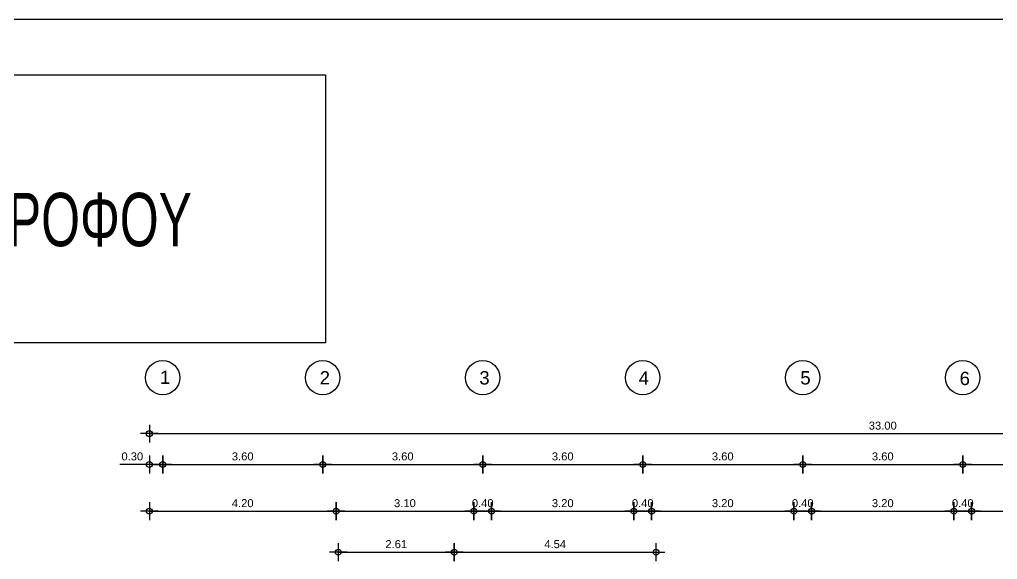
# Model space of a CAD drawing. Header units: metres. Extents: x -11 to 85, y -301 to 135.
# Drawn here: x 11.85 to 33.85, y 46.25 to 58.4 of the extents above; entities that cross this region are included whole.
import ezdxf

# ---------------------------------------------------------------- set-up
doc = ezdxf.new("R2010")
doc.units = ezdxf.units.M
doc.header["$LTSCALE"] = 0.036
doc.header["$PDMODE"] = 2
for name, color, linetype in [('arxitek corofos', 252, 'Continuous'), ('BORDER', 5, 'Continuous'), ('DIMBLK', 252, 'Continuous'), ('LAYER-ON', 4, 'Continuous'), ('NOTES', 3, 'Continuous')]:
    doc.layers.add(name, color=color, linetype=linetype)
doc.styles.add('COMU-N', font='arial.ttf')
doc.styles.add('outu-c', font='ugoutl-s.shx', dxfattribs={"width": 0.7})
doc.styles.get("Standard").update_dxf_attribs({"font": 'arial.ttf'})
doc.dimstyles.new('CADWDOT', dxfattribs={"dimscale": 0.1, "dimtxt": 1.8, "dimasz": 0.08, "dimexe": 2, "dimexo": 0, "dimgap": 0.09, "dimtad": 0, "dimrnd": 0.001, "dimzin": 0, "dimdsep": 46, "dimtxsty": 'Standard', "dimblk1": 'ARTDIM', "dimblk2": 'ARTDIM', "dimsah": 1, "dimcen": 0.09, "dimdle": 0.05, "dimse1": 1, "dimse2": 1, "dimadec": 0, "dimazin": 0, "dimtfac": 1, "dimtmove": 0, "dimatfit": 3, "dimldrblk": 'ARTDIM', "dimfxl": 2, "dimtvp": 0.9999, "dimtolj": 1, "dimtzin": 0, "dimarcsym": 0})

# ---------------------------------------------------------------- blocks, each defined once
blk = doc.blocks.new('art103')
at = {"layer": 'BORDER'}
blk.add_line((20.75, 14.6), (0.25, 14.6), dxfattribs=at)
blk = doc.blocks.new('ARTDIM')
at = {"layer": 'DIMBLK'}
for p, q in [((-24.9975, 0), (24.9975, 0)), ((0, -24.9975), (0, 24.9975))]:
    blk.add_line(p, q, dxfattribs=at)
blk.add_circle((0, 0), 8.25, dxfattribs=at)
blk = doc.blocks.new('*D305')
at = {"layer": 'arxitek corofos', "color": 0, "lineweight": -2}
blk.add_line((15.082, 48.391), (18.666, 48.391), dxfattribs=at)
at = {"layer": 'Defpoints', "color": 0, "transparency": 16777216}
for p in [(15.074, 51.669), (18.674, 51.669), (18.674, 48.391)]:
    blk.add_point(p, dxfattribs=at)
at = {"layer": 'arxitek corofos', "color": 0, "lineweight": -2, "xscale": 0.008, "yscale": 0.008, "zscale": 0.008, "rotation": 180}
blk.add_blockref('ARTDIM', (15.074, 48.391), dxfattribs=at)
at = {"layer": 'arxitek corofos', "color": 0, "lineweight": -2, "xscale": 0.008, "yscale": 0.008, "zscale": 0.008}
blk.add_blockref('ARTDIM', (18.674, 48.391), dxfattribs=at)
at = {"layer": 'arxitek corofos', "color": 0, "insert": (16.874, 48.571), "char_height": 0.18, "attachment_point": 5}
blk.add_mtext('\\A1;3.60', dxfattribs=at)
blk = doc.blocks.new('*D306')
at = {"layer": 'arxitek corofos', "color": 0, "lineweight": -2}
blk.add_line((18.682, 48.391), (22.266, 48.391), dxfattribs=at)
at = {"layer": 'Defpoints', "color": 0, "transparency": 16777216}
for p in [(18.674, 51.669), (22.274, 51.669), (22.274, 48.391)]:
    blk.add_point(p, dxfattribs=at)
at = {"layer": 'arxitek corofos', "color": 0, "lineweight": -2, "xscale": 0.008, "yscale": 0.008, "zscale": 0.008, "rotation": 180}
blk.add_blockref('ARTDIM', (18.674, 48.391), dxfattribs=at)
at = {"layer": 'arxitek corofos', "color": 0, "lineweight": -2, "xscale": 0.008, "yscale": 0.008, "zscale": 0.008}
blk.add_blockref('ARTDIM', (22.274, 48.391), dxfattribs=at)
at = {"layer": 'arxitek corofos', "color": 0, "insert": (20.474, 48.571), "char_height": 0.18, "attachment_point": 5}
blk.add_mtext('\\A1;3.60', dxfattribs=at)
blk = doc.blocks.new('*D307')
at = {"layer": 'arxitek corofos', "color": 0, "lineweight": -2}
blk.add_line((22.282, 48.391), (25.866, 48.391), dxfattribs=at)
at = {"layer": 'Defpoints', "color": 0, "transparency": 16777216}
for p in [(22.274, 51.669), (25.874, 48.391), (25.874, 48.391)]:
    blk.add_point(p, dxfattribs=at)
at = {"layer": 'arxitek corofos', "color": 0, "lineweight": -2, "xscale": 0.008, "yscale": 0.008, "zscale": 0.008, "rotation": 180}
blk.add_blockref('ARTDIM', (22.274, 48.391), dxfattribs=at)
at = {"layer": 'arxitek corofos', "color": 0, "lineweight": -2, "xscale": 0.008, "yscale": 0.008, "zscale": 0.008}
blk.add_blockref('ARTDIM', (25.874, 48.391), dxfattribs=at)
at = {"layer": 'arxitek corofos', "color": 0, "insert": (24.074, 48.571), "char_height": 0.18, "attachment_point": 5}
blk.add_mtext('\\A1;3.60', dxfattribs=at)
blk = doc.blocks.new('*D308')
at = {"layer": 'arxitek corofos', "color": 0, "lineweight": -2}
blk.add_line((25.882, 48.391), (29.466, 48.391), dxfattribs=at)
at = {"layer": 'Defpoints', "color": 0, "transparency": 16777216}
for p in [(29.474, 51.669), (25.874, 48.391), (29.474, 48.391)]:
    blk.add_point(p, dxfattribs=at)
at = {"layer": 'arxitek corofos', "color": 0, "lineweight": -2, "xscale": 0.008, "yscale": 0.008, "zscale": 0.008, "rotation": 180}
blk.add_blockref('ARTDIM', (25.874, 48.391), dxfattribs=at)
at = {"layer": 'arxitek corofos', "color": 0, "lineweight": -2, "xscale": 0.008, "yscale": 0.008, "zscale": 0.008}
blk.add_blockref('ARTDIM', (29.474, 48.391), dxfattribs=at)
at = {"layer": 'arxitek corofos', "color": 0, "insert": (27.674, 48.571), "char_height": 0.18, "attachment_point": 5}
blk.add_mtext('\\A1;3.60', dxfattribs=at)
blk = doc.blocks.new('*D309')
at = {"layer": 'arxitek corofos', "color": 0, "lineweight": -2}
blk.add_line((29.482, 48.391), (33.066, 48.391), dxfattribs=at)
at = {"layer": 'Defpoints', "color": 0, "transparency": 16777216}
for p in [(29.474, 51.669), (33.074, 51.669), (33.074, 48.391)]:
    blk.add_point(p, dxfattribs=at)
at = {"layer": 'arxitek corofos', "color": 0, "lineweight": -2, "xscale": 0.008, "yscale": 0.008, "zscale": 0.008, "rotation": 180}
blk.add_blockref('ARTDIM', (29.474, 48.391), dxfattribs=at)
at = {"layer": 'arxitek corofos', "color": 0, "lineweight": -2, "xscale": 0.008, "yscale": 0.008, "zscale": 0.008}
blk.add_blockref('ARTDIM', (33.074, 48.391), dxfattribs=at)
at = {"layer": 'arxitek corofos', "color": 0, "insert": (31.274, 48.571), "char_height": 0.18, "attachment_point": 5}
blk.add_mtext('\\A1;3.60', dxfattribs=at)
blk = doc.blocks.new('*D310')
at = {"layer": 'arxitek corofos', "color": 0, "lineweight": -2}
blk.add_line((33.082, 48.391), (36.666, 48.391), dxfattribs=at)
at = {"layer": 'Defpoints', "color": 0, "transparency": 16777216}
for p in [(33.074, 51.669), (36.674, 51.669), (36.674, 48.391)]:
    blk.add_point(p, dxfattribs=at)
at = {"layer": 'arxitek corofos', "color": 0, "lineweight": -2, "xscale": 0.008, "yscale": 0.008, "zscale": 0.008, "rotation": 180}
blk.add_blockref('ARTDIM', (33.074, 48.391), dxfattribs=at)
at = {"layer": 'arxitek corofos', "color": 0, "lineweight": -2, "xscale": 0.008, "yscale": 0.008, "zscale": 0.008}
blk.add_blockref('ARTDIM', (36.674, 48.391), dxfattribs=at)
at = {"layer": 'arxitek corofos', "color": 0, "insert": (34.874, 48.571), "char_height": 0.18, "attachment_point": 5}
blk.add_mtext('\\A1;3.60', dxfattribs=at)
blk = doc.blocks.new('*D315')
at = {"layer": 'arxitek corofos', "color": 0, "lineweight": -2}
for p, q in [((14.774, 48.391), (14.106, 48.391)), ((15.066, 48.391), (14.782, 48.391))]:
    blk.add_line(p, q, dxfattribs=at)
at = {"layer": 'Defpoints', "color": 0, "transparency": 16777216}
for p in [(14.774, 48.391), (15.074, 48.391), (14.774, 46.261)]:
    blk.add_point(p, dxfattribs=at)
at = {"layer": 'arxitek corofos', "color": 0, "lineweight": -2, "xscale": 0.008, "yscale": 0.008, "zscale": 0.008, "rotation": 180}
blk.add_blockref('ARTDIM', (14.774, 48.391), dxfattribs=at)
at = {"layer": 'arxitek corofos', "color": 0, "lineweight": -2, "xscale": 0.008, "yscale": 0.008, "zscale": 0.008}
blk.add_blockref('ARTDIM', (15.074, 48.391), dxfattribs=at)
at = {"layer": 'arxitek corofos', "color": 0, "insert": (14.39, 48.571), "char_height": 0.18, "attachment_point": 5}
blk.add_mtext('\\A1;0.30', dxfattribs=at)
blk = doc.blocks.new('*D316')
at = {"layer": 'arxitek corofos', "color": 0, "lineweight": -2}
blk.add_line((14.782, 49.084), (47.766, 49.084), dxfattribs=at)
at = {"layer": 'Defpoints', "color": 0, "transparency": 16777216}
for p in [(47.774, 49.084), (14.774, 47.902), (47.774, 47.902)]:
    blk.add_point(p, dxfattribs=at)
at = {"layer": 'arxitek corofos', "color": 0, "lineweight": -2, "xscale": 0.008, "yscale": 0.008, "zscale": 0.008, "rotation": 180}
blk.add_blockref('ARTDIM', (14.774, 49.084), dxfattribs=at)
at = {"layer": 'arxitek corofos', "color": 0, "lineweight": -2, "xscale": 0.008, "yscale": 0.008, "zscale": 0.008}
blk.add_blockref('ARTDIM', (47.774, 49.084), dxfattribs=at)
at = {"layer": 'arxitek corofos', "color": 0, "insert": (31.274, 49.264), "char_height": 0.18, "attachment_point": 5}
blk.add_mtext('\\A1;33.00', dxfattribs=at)
blk = doc.blocks.new('*D317')
at = {"layer": 'arxitek corofos', "color": 0, "lineweight": -2}
blk.add_line((14.782, 47.339), (18.966, 47.339), dxfattribs=at)
at = {"layer": 'Defpoints', "color": 0, "transparency": 16777216}
for p in [(18.974, 47.339), (14.774, 46.261), (18.974, 46.261)]:
    blk.add_point(p, dxfattribs=at)
at = {"layer": 'arxitek corofos', "color": 0, "lineweight": -2, "xscale": 0.008, "yscale": 0.008, "zscale": 0.008, "rotation": 180}
blk.add_blockref('ARTDIM', (14.774, 47.339), dxfattribs=at)
at = {"layer": 'arxitek corofos', "color": 0, "lineweight": -2, "xscale": 0.008, "yscale": 0.008, "zscale": 0.008}
blk.add_blockref('ARTDIM', (18.974, 47.339), dxfattribs=at)
at = {"layer": 'arxitek corofos', "color": 0, "insert": (16.874, 47.519), "char_height": 0.18, "attachment_point": 5}
blk.add_mtext('\\A1;4.20', dxfattribs=at)
blk = doc.blocks.new('*D318')
at = {"layer": 'arxitek corofos', "color": 0, "lineweight": -2}
blk.add_line((18.982, 47.339), (22.066, 47.339), dxfattribs=at)
at = {"layer": 'Defpoints', "color": 0, "transparency": 16777216}
for p in [(22.074, 47.339), (18.974, 46.261), (22.074, 46.261)]:
    blk.add_point(p, dxfattribs=at)
at = {"layer": 'arxitek corofos', "color": 0, "lineweight": -2, "xscale": 0.008, "yscale": 0.008, "zscale": 0.008, "rotation": 180}
blk.add_blockref('ARTDIM', (18.974, 47.339), dxfattribs=at)
at = {"layer": 'arxitek corofos', "color": 0, "lineweight": -2, "xscale": 0.008, "yscale": 0.008, "zscale": 0.008}
blk.add_blockref('ARTDIM', (22.074, 47.339), dxfattribs=at)
at = {"layer": 'arxitek corofos', "color": 0, "insert": (20.524, 47.519), "char_height": 0.18, "attachment_point": 5}
blk.add_mtext('\\A1;3.10', dxfattribs=at)
blk = doc.blocks.new('*D319')
at = {"layer": 'arxitek corofos', "color": 0, "lineweight": -2}
blk.add_line((22.082, 47.339), (22.466, 47.339), dxfattribs=at)
at = {"layer": 'Defpoints', "color": 0, "transparency": 16777216}
for p in [(22.474, 47.339), (22.074, 46.261), (22.474, 46.261)]:
    blk.add_point(p, dxfattribs=at)
at = {"layer": 'arxitek corofos', "color": 0, "lineweight": -2, "xscale": 0.008, "yscale": 0.008, "zscale": 0.008, "rotation": 180}
blk.add_blockref('ARTDIM', (22.074, 47.339), dxfattribs=at)
at = {"layer": 'arxitek corofos', "color": 0, "lineweight": -2, "xscale": 0.008, "yscale": 0.008, "zscale": 0.008}
blk.add_blockref('ARTDIM', (22.474, 47.339), dxfattribs=at)
at = {"layer": 'arxitek corofos', "color": 0, "insert": (22.274, 47.519), "char_height": 0.18, "attachment_point": 5}
blk.add_mtext('\\A1;0.40', dxfattribs=at)
blk = doc.blocks.new('*D320')
at = {"layer": 'arxitek corofos', "color": 0, "lineweight": -2}
blk.add_line((22.482, 47.339), (25.666, 47.339), dxfattribs=at)
at = {"layer": 'Defpoints', "color": 0, "transparency": 16777216}
for p in [(25.674, 47.339), (22.474, 46.261), (25.674, 46.261)]:
    blk.add_point(p, dxfattribs=at)
at = {"layer": 'arxitek corofos', "color": 0, "lineweight": -2, "xscale": 0.008, "yscale": 0.008, "zscale": 0.008, "rotation": 180}
blk.add_blockref('ARTDIM', (22.474, 47.339), dxfattribs=at)
at = {"layer": 'arxitek corofos', "color": 0, "lineweight": -2, "xscale": 0.008, "yscale": 0.008, "zscale": 0.008}
blk.add_blockref('ARTDIM', (25.674, 47.339), dxfattribs=at)
at = {"layer": 'arxitek corofos', "color": 0, "insert": (24.074, 47.519), "char_height": 0.18, "attachment_point": 5}
blk.add_mtext('\\A1;3.20', dxfattribs=at)
blk = doc.blocks.new('*D321')
at = {"layer": 'arxitek corofos', "color": 0, "lineweight": -2}
blk.add_line((25.682, 47.339), (26.066, 47.339), dxfattribs=at)
at = {"layer": 'Defpoints', "color": 0, "transparency": 16777216}
for p in [(26.074, 47.339), (25.674, 46.261), (26.074, 46.261)]:
    blk.add_point(p, dxfattribs=at)
at = {"layer": 'arxitek corofos', "color": 0, "lineweight": -2, "xscale": 0.008, "yscale": 0.008, "zscale": 0.008, "rotation": 180}
blk.add_blockref('ARTDIM', (25.674, 47.339), dxfattribs=at)
at = {"layer": 'arxitek corofos', "color": 0, "lineweight": -2, "xscale": 0.008, "yscale": 0.008, "zscale": 0.008}
blk.add_blockref('ARTDIM', (26.074, 47.339), dxfattribs=at)
at = {"layer": 'arxitek corofos', "color": 0, "insert": (25.874, 47.519), "char_height": 0.18, "attachment_point": 5}
blk.add_mtext('\\A1;0.40', dxfattribs=at)
blk = doc.blocks.new('*D322')
at = {"layer": 'arxitek corofos', "color": 0, "lineweight": -2}
blk.add_line((26.082, 47.339), (29.266, 47.339), dxfattribs=at)
at = {"layer": 'Defpoints', "color": 0, "transparency": 16777216}
for p in [(29.274, 47.339), (26.074, 46.261), (29.274, 46.261)]:
    blk.add_point(p, dxfattribs=at)
at = {"layer": 'arxitek corofos', "color": 0, "lineweight": -2, "xscale": 0.008, "yscale": 0.008, "zscale": 0.008, "rotation": 180}
blk.add_blockref('ARTDIM', (26.074, 47.339), dxfattribs=at)
at = {"layer": 'arxitek corofos', "color": 0, "lineweight": -2, "xscale": 0.008, "yscale": 0.008, "zscale": 0.008}
blk.add_blockref('ARTDIM', (29.274, 47.339), dxfattribs=at)
at = {"layer": 'arxitek corofos', "color": 0, "insert": (27.674, 47.519), "char_height": 0.18, "attachment_point": 5}
blk.add_mtext('\\A1;3.20', dxfattribs=at)
blk = doc.blocks.new('*D323')
at = {"layer": 'arxitek corofos', "color": 0, "lineweight": -2}
blk.add_line((29.282, 47.339), (29.666, 47.339), dxfattribs=at)
at = {"layer": 'Defpoints', "color": 0, "transparency": 16777216}
for p in [(29.674, 47.339), (29.274, 46.261), (29.674, 46.261)]:
    blk.add_point(p, dxfattribs=at)
at = {"layer": 'arxitek corofos', "color": 0, "lineweight": -2, "xscale": 0.008, "yscale": 0.008, "zscale": 0.008, "rotation": 180}
blk.add_blockref('ARTDIM', (29.274, 47.339), dxfattribs=at)
at = {"layer": 'arxitek corofos', "color": 0, "lineweight": -2, "xscale": 0.008, "yscale": 0.008, "zscale": 0.008}
blk.add_blockref('ARTDIM', (29.674, 47.339), dxfattribs=at)
at = {"layer": 'arxitek corofos', "color": 0, "insert": (29.474, 47.519), "char_height": 0.18, "attachment_point": 5}
blk.add_mtext('\\A1;0.40', dxfattribs=at)
blk = doc.blocks.new('*D324')
at = {"layer": 'arxitek corofos', "color": 0, "lineweight": -2}
blk.add_line((29.682, 47.339), (32.866, 47.339), dxfattribs=at)
at = {"layer": 'Defpoints', "color": 0, "transparency": 16777216}
for p in [(32.874, 47.339), (29.674, 46.261), (32.874, 46.261)]:
    blk.add_point(p, dxfattribs=at)
at = {"layer": 'arxitek corofos', "color": 0, "lineweight": -2, "xscale": 0.008, "yscale": 0.008, "zscale": 0.008, "rotation": 180}
blk.add_blockref('ARTDIM', (29.674, 47.339), dxfattribs=at)
at = {"layer": 'arxitek corofos', "color": 0, "lineweight": -2, "xscale": 0.008, "yscale": 0.008, "zscale": 0.008}
blk.add_blockref('ARTDIM', (32.874, 47.339), dxfattribs=at)
at = {"layer": 'arxitek corofos', "color": 0, "insert": (31.274, 47.519), "char_height": 0.18, "attachment_point": 5}
blk.add_mtext('\\A1;3.20', dxfattribs=at)
blk = doc.blocks.new('*D325')
at = {"layer": 'arxitek corofos', "color": 0, "lineweight": -2}
blk.add_line((32.882, 47.339), (33.266, 47.339), dxfattribs=at)
at = {"layer": 'Defpoints', "color": 0, "transparency": 16777216}
for p in [(33.274, 47.339), (32.874, 46.261), (33.274, 46.261)]:
    blk.add_point(p, dxfattribs=at)
at = {"layer": 'arxitek corofos', "color": 0, "lineweight": -2, "xscale": 0.008, "yscale": 0.008, "zscale": 0.008, "rotation": 180}
blk.add_blockref('ARTDIM', (32.874, 47.339), dxfattribs=at)
at = {"layer": 'arxitek corofos', "color": 0, "lineweight": -2, "xscale": 0.008, "yscale": 0.008, "zscale": 0.008}
blk.add_blockref('ARTDIM', (33.274, 47.339), dxfattribs=at)
at = {"layer": 'arxitek corofos', "color": 0, "insert": (33.074, 47.519), "char_height": 0.18, "attachment_point": 5}
blk.add_mtext('\\A1;0.40', dxfattribs=at)
blk = doc.blocks.new('*D326')
at = {"layer": 'arxitek corofos', "color": 0, "lineweight": -2}
blk.add_line((33.282, 47.339), (36.466, 47.339), dxfattribs=at)
at = {"layer": 'Defpoints', "color": 0, "transparency": 16777216}
for p in [(36.474, 47.339), (33.274, 46.261), (36.474, 46.261)]:
    blk.add_point(p, dxfattribs=at)
at = {"layer": 'arxitek corofos', "color": 0, "lineweight": -2, "xscale": 0.008, "yscale": 0.008, "zscale": 0.008, "rotation": 180}
blk.add_blockref('ARTDIM', (33.274, 47.339), dxfattribs=at)
at = {"layer": 'arxitek corofos', "color": 0, "lineweight": -2, "xscale": 0.008, "yscale": 0.008, "zscale": 0.008}
blk.add_blockref('ARTDIM', (36.474, 47.339), dxfattribs=at)
at = {"layer": 'arxitek corofos', "color": 0, "insert": (34.874, 47.519), "char_height": 0.18, "attachment_point": 5}
blk.add_mtext('\\A1;3.20', dxfattribs=at)
blk = doc.blocks.new('*D527')
at = {"layer": 'arxitek corofos', "color": 0, "lineweight": -2}
blk.add_line((19.032, 46.417), (21.626, 46.417), dxfattribs=at)
at = {"layer": 'Defpoints', "color": 0, "transparency": 16777216}
for p in [(21.634, 46.417), (19.024, 46.047, -1.33), (21.634, 46.047, -1.33)]:
    blk.add_point(p, dxfattribs=at)
at = {"layer": 'arxitek corofos', "color": 0, "lineweight": -2, "xscale": 0.008, "yscale": 0.008, "zscale": 0.008, "rotation": 180}
blk.add_blockref('ARTDIM', (19.024, 46.417), dxfattribs=at)
at = {"layer": 'arxitek corofos', "color": 0, "lineweight": -2, "xscale": 0.008, "yscale": 0.008, "zscale": 0.008}
blk.add_blockref('ARTDIM', (21.634, 46.417), dxfattribs=at)
at = {"layer": 'arxitek corofos', "color": 0, "insert": (20.329, 46.597), "char_height": 0.18, "attachment_point": 5}
blk.add_mtext('\\A1;2.61', dxfattribs=at)
blk = doc.blocks.new('*D528')
at = {"layer": 'arxitek corofos', "color": 0, "lineweight": -2}
blk.add_line((21.642, 46.417), (26.166, 46.417), dxfattribs=at)
at = {"layer": 'Defpoints', "color": 0, "transparency": 16777216}
for p in [(26.174, 46.417), (21.634, 46.047, -1.33), (26.174, 46.047, 0.2)]:
    blk.add_point(p, dxfattribs=at)
at = {"layer": 'arxitek corofos', "color": 0, "lineweight": -2, "xscale": 0.008, "yscale": 0.008, "zscale": 0.008, "rotation": 180}
blk.add_blockref('ARTDIM', (21.634, 46.417), dxfattribs=at)
at = {"layer": 'arxitek corofos', "color": 0, "lineweight": -2, "xscale": 0.008, "yscale": 0.008, "zscale": 0.008}
blk.add_blockref('ARTDIM', (26.174, 46.417), dxfattribs=at)
at = {"layer": 'arxitek corofos', "color": 0, "insert": (23.904, 46.597), "char_height": 0.18, "attachment_point": 5}
blk.add_mtext('\\A1;4.54', dxfattribs=at)

msp = doc.modelspace()

# ---------------------------------------------------------------- linework, layer by layer
at = {"layer": 'arxitek corofos'}
for centre in [(15.074, 50.343), (18.674, 50.343), (22.274, 50.343), (25.874, 50.343), (29.474, 50.343), (33.074, 50.343)]:
    msp.add_circle(centre, 0.387, dxfattribs=at)
at = {"layer": 'NOTES', "color": 2}
msp.add_lwpolyline([(2.503, 57.153), (18.738, 57.153), (18.738, 51.126), (2.503, 51.126)], close=True, dxfattribs=at)

# ---------------------------------------------------------------- block references
at = {"layer": 'LAYER-ON', "xscale": 4, "yscale": 4, "zscale": 4}
msp.add_blockref('art103', (0, 0), dxfattribs=at)

# ---------------------------------------------------------------- texts
at = {"layer": 'arxitek corofos', "style": 'COMU-N'}
for s, p in [('1', (15.012, 50.204)), ('2', (18.605, 50.19)), ('3', (22.197, 50.19)), ('4', (25.781, 50.183)), ('5', (29.419, 50.19)), ('6', (33.003, 50.176))]:
    msp.add_text(s, height=0.3, dxfattribs=at).set_placement(p)
at = {"layer": 'NOTES', "color": 2, "style": 'outu-c', "width": 0.7}
msp.add_text("ΚΑΤΟΨΗ Γ' ΟΡΟΦΟΥ", height=1.2, dxfattribs=at).set_placement((4.451, 53.301))

# ---------------------------------------------------------------- dimensions: what is measured, and where the dimension line sits
at = {"layer": 'arxitek corofos'}
for base, p1, p2, picture, middle in [((18.674, 48.391), (15.074, 51.669), (18.674, 51.669), '*D305', (16.874, 48.571)), ((22.274, 48.391), (18.674, 51.669), (22.274, 51.669), '*D306', (20.474, 48.571)), ((25.874, 48.391), (22.274, 51.669), (25.874, 48.391), '*D307', (24.074, 48.571)), ((29.474, 48.391), (25.874, 48.391), (29.474, 51.669), '*D308', (27.674, 48.571)), ((33.074, 48.391), (29.474, 51.669), (33.074, 51.669), '*D309', (31.274, 48.571)), ((36.674, 48.391), (33.074, 51.669), (36.674, 51.669), '*D310', (34.874, 48.571)), ((47.774, 49.084), (14.774, 47.902), (47.774, 47.902), '*D316', (31.274, 49.264)), ((18.974, 47.339), (14.774, 46.261), (18.974, 46.261), '*D317', (16.874, 47.519)), ((22.074, 47.339), (18.974, 46.261), (22.074, 46.261), '*D318', (20.524, 47.519)), ((25.674, 47.339), (22.474, 46.261), (25.674, 46.261), '*D320', (24.074, 47.519)), ((29.274, 47.339), (26.074, 46.261), (29.274, 46.261), '*D322', (27.674, 47.519)), ((32.874, 47.339), (29.674, 46.261), (32.874, 46.261), '*D324', (31.274, 47.519)), ((36.474, 47.339), (33.274, 46.261), (36.474, 46.261), '*D326', (34.874, 47.519)), ((21.634, 46.417), (19.024, 46.047, -1.33), (21.634, 46.047, -1.33), '*D527', (20.329, 46.597)), ((26.174, 46.417), (21.634, 46.047, -1.33), (26.174, 46.047, 0.2), '*D528', (23.904, 46.597))]:
    dim = msp.add_linear_dim(base=base, p1=p1, p2=p2, dimstyle='CADWDOT', dxfattribs=at)
    dim.commit()
    dim.dimension.update_dxf_attribs({"geometry": picture, "text_midpoint": middle})
for base, p1, p2, picture, middle in [((14.774, 48.391), (15.074, 48.391), (14.774, 46.261), '*D315', (14.39, 48.391)), ((22.474, 47.339), (22.074, 46.261), (22.474, 46.261), '*D319', (22.274, 47.339)), ((26.074, 47.339), (25.674, 46.261), (26.074, 46.261), '*D321', (25.874, 47.339)), ((29.674, 47.339), (29.274, 46.261), (29.674, 46.261), '*D323', (29.474, 47.339)), ((33.274, 47.339), (32.874, 46.261), (33.274, 46.261), '*D325', (33.074, 47.339))]:
    dim = msp.add_linear_dim(base=base, p1=p1, p2=p2, dimstyle='CADWDOT', dxfattribs=at)
    dim.commit()
    dim.dimension.update_dxf_attribs({"geometry": picture, "text_midpoint": middle, "dimtype": 160})

doc.saveas('drawing.dxf')
